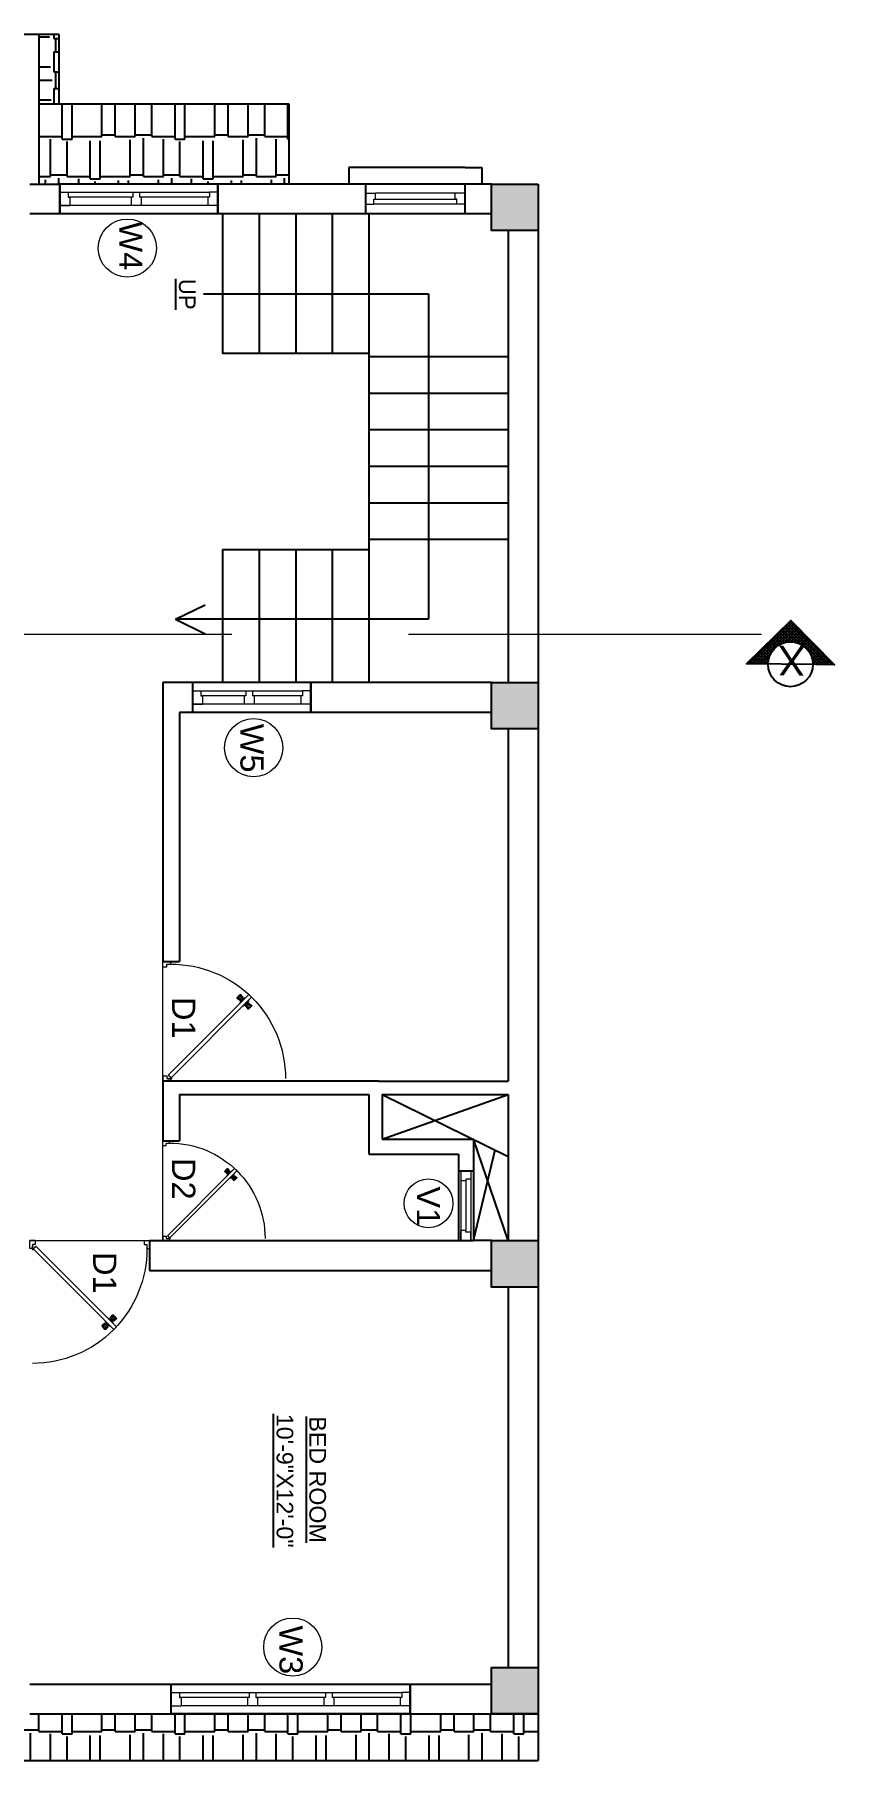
# Model space of a CAD drawing. Header units: inches. Extents: x 1397 to 20304, y -27267 to -746.
# Drawn here: x 18531 to 18772, y -18342 to -17823 of the extents above; entities that cross this region are included whole.
import ezdxf

# ---------------------------------------------------------------- set-up
doc = ezdxf.new("R2010")
doc.units = ezdxf.units.IN
doc.header["$LTSCALE"] = 17
doc.header["$MEASUREMENT"] = 0
doc.linetypes.add('21_FP_00$0$HIDDEN', pattern=[0.375, 0.25, -0.125])
doc.linetypes.add('PHANTOM2', pattern=[1.25, 0.625, -0.125, 0.125, -0.125, 0.125, -0.125])
for name, color, linetype, lineweight in [('25 BOT BAR', 12, 'Continuous', 25), ('aa_section_line', 2, 'PHANTOM2', 13), ('DOOR & WIN', 1, 'Continuous', 25), ('OUTLINE', 1, 'Continuous', 25), ('PUERTAS', 7, 'Continuous', 9), ('TEXT', 231, 'Continuous', 20), ('WINDOW FRAME PLAN', 162, 'Continuous', 18)]:
    doc.layers.add(name, color=color, linetype=linetype, lineweight=lineweight)
doc.layers.add('A-Sect-Iden', color=111, linetype='Continuous')
doc.styles.add('DIMTEXT', font='arial.ttf', dxfattribs={"height": 6})
doc.styles.add('HEADING', font='swissel.ttf')
pattern_1 = [(360, (37076.872, -7857.31), (25.5, 12), [6, -5, 7, -3, 9, -4]), (360, (37082.872, -7856.81), (25.5, 12), [5, -19, 4, -6]), (360, (37094.872, -7858.06), (25.5, 12), [3, -31]), (90, (37076.872, -7857.31), (-8.5, 12), [11.5, -36.5]), (90, (37082.872, -7857.31), (-8.5, 12), [11.25, -36.75]), (90, (37087.872, -7857.31), (-8.5, 12), [10.5, -37.5]), (90, (37094.872, -7858.06), (-8.5, 12), [11.5, -36.5]), (90, (37097.872, -7858.06), (-8.5, 12), [11.5, -36.5]), (90, (37106.872, -7857.31), (-8.5, 12), [11, -37])]

# ---------------------------------------------------------------- blocks, each defined once
blk = doc.blocks.new('3ft')
at = {"layer": 'PUERTAS', "color": 6}
for p, q in [((1.01, 2.52), (25.23, 26.74)), ((26.05, 25.92), (25.23, 26.74)), ((26.05, 25.92), (1.77, 1.64)), ((0, 2.4), (0, 0)), ((0.72, 2.4), (0, 2.4)), ((1.6, 0), (0, 0)), ((0.72, 1.52), (0.72, 2.44)), ((0.8, 1.52), (0.72, 1.52)), ((0.8, 1.52), (0.8, 2.41)), ((0.8, 1.2), (0.8, 1.52)), ((1.6, 1.2), (0.8, 1.2)), ((1.57, 1.84), (0.94, 2.47)), ((1.63, 1.89), (0.97, 2.55)), ((1.63, 1.89), (1.57, 1.84)), ((1.77, 1.64), (1.57, 1.84)), ((1.6, 0), (1.6, 1.2)), ((34.4, 0), (34.4, 1.2)), ((34.4, 1.2), (35.2, 1.2)), ((34.4, 0), (36, 0)), ((35.2, 1.2), (35.2, 2.4)), ((35.2, 2.4), (36, 2.4)), ((36, 0), (36, 2.4))]:
    blk.add_line(p, q, dxfattribs=at)
at = {"layer": 'PUERTAS', "color": 1}
for p, q in [((21.67, 25.73), (22.17, 26.23)), ((21.7, 25.82), (22.14, 26.26)), ((22.58, 26.7), (22.14, 26.26)), ((22.67, 26.73), (22.17, 26.23)), ((22.61, 26.67), (22.58, 26.7)), ((23.45, 25.91), (22.79, 26.73)), ((22.49, 24.95), (21.67, 25.61)), ((21.73, 25.79), (21.7, 25.82)), ((22.6, 24.96), (23.02, 25.38)), ((22.61, 24.25), (22.92, 24.72)), ((22.62, 24.13), (22.61, 24.14)), ((22.7, 25.07), (22.71, 25.06)), ((22.82, 25.06), (23.08, 25.32)), ((22.94, 24.95), (22.83, 25.07)), ((22.92, 24.72), (22.92, 24.72)), ((22.93, 24.94), (23.19, 25.21)), ((22.93, 24.84), (22.93, 24.83)), ((23.44, 25.81), (23.02, 25.38)), ((23.34, 25.58), (23.08, 25.32)), ((23.46, 25.47), (23.19, 25.21)), ((23.33, 25.7), (23.34, 25.69)), ((23.45, 25.46), (23.33, 25.57)), ((23.44, 23.31), (23.45, 23.3)), ((23.56, 23.3), (24.03, 23.61)), ((23.57, 25.47), (23.57, 25.47)), ((24.15, 25.79), (23.68, 25.48)), ((23.68, 25.48), (23.68, 25.48)), ((24.03, 23.61), (24.03, 23.62)), ((24.14, 23.62), (24.14, 23.62)), ((24.25, 23.62), (24.51, 23.89)), ((24.27, 25.78), (24.26, 25.79)), ((24.26, 23.29), (24.69, 23.71)), ((24.26, 23.63), (24.37, 23.52)), ((24.26, 23.18), (24.92, 22.37)), ((24.37, 23.52), (24.63, 23.77)), ((24.37, 23.4), (24.37, 23.4)), ((24.78, 24.15), (24.51, 23.89)), ((24.89, 24.03), (24.63, 23.77)), ((25.11, 24.14), (24.69, 23.71)), ((24.77, 24.14), (24.88, 24.03)), ((24.79, 24.38), (24.78, 24.37)), ((24.78, 24.26), (24.78, 24.26)), ((25.1, 24.84), (24.79, 24.38)), ((25, 24.03), (25, 24.03)), ((25.04, 22.36), (25.54, 22.86)), ((25.09, 24.96), (25.1, 24.95)), ((25.1, 22.42), (25.13, 22.39)), ((25.13, 22.39), (25.57, 22.83)), ((25.22, 24.14), (26.03, 23.48)), ((26.04, 23.37), (25.54, 22.86)), ((26.01, 23.27), (25.57, 22.83)), ((25.98, 23.3), (26.01, 23.27))]:
    blk.add_line(p, q, dxfattribs=at)
at = {"layer": 'PUERTAS', "color": 8}
for p, q in [((22.13, 26.28), (21.98, 26.13)), ((22.88, 25.24), (22.01, 26.06)), ((22.13, 26.28), (22.27, 26.42)), ((22.29, 26.41), (22.27, 26.42)), ((23.16, 25.52), (22.34, 26.39)), ((23.3, 25.66), (22.5, 26.56)), ((23.41, 25.77), (22.65, 26.71)), ((23.46, 25.83), (22.72, 26.75)), ((22.57, 24.94), (21.65, 25.68)), ((22.63, 24.99), (21.69, 25.75)), ((22.74, 25.1), (21.84, 25.9)), ((22.69, 24.32), (23.02, 24.83)), ((22.95, 24.96), (22.84, 25.07)), ((22.98, 24.99), (22.86, 25.1)), ((23.03, 25.04), (22.91, 25.15)), ((22.91, 24.53), (23.1, 24.91)), ((23.11, 25.12), (22.99, 25.23)), ((23.13, 24.76), (23.18, 24.99)), ((23.28, 25.3), (23.17, 25.41)), ((23.36, 25.37), (23.25, 25.49)), ((23.31, 24.94), (23.28, 25.08)), ((23.41, 25.43), (23.3, 25.54)), ((23.46, 25.09), (23.32, 25.13)), ((23.44, 25.45), (23.33, 25.56)), ((23.64, 25.27), (23.41, 25.22)), ((23.87, 25.49), (23.49, 25.3)), ((24.08, 25.71), (23.57, 25.38)), ((23.63, 23.38), (24.14, 23.72)), ((23.84, 23.6), (24.22, 23.79)), ((24.07, 23.82), (24.3, 23.88)), ((24.25, 24), (24.39, 23.97)), ((24.25, 23.26), (24.99, 22.34)), ((24.27, 23.64), (24.38, 23.53)), ((24.3, 23.67), (24.41, 23.56)), ((24.3, 23.32), (25.06, 22.38)), ((24.35, 23.72), (24.46, 23.61)), ((24.4, 24.15), (24.43, 24.01)), ((24.41, 23.43), (25.2, 22.53)), ((24.43, 23.8), (24.54, 23.69)), ((24.58, 24.33), (24.52, 24.1)), ((24.55, 23.57), (25.37, 22.7)), ((24.6, 23.97), (24.72, 23.86)), ((24.8, 24.56), (24.61, 24.18)), ((25.02, 24.77), (24.68, 24.26)), ((24.68, 24.05), (24.79, 23.94)), ((24.73, 24.1), (24.85, 23.99)), ((24.76, 24.13), (24.87, 24.02)), ((24.83, 23.85), (25.7, 23.03)), ((24.97, 23.99), (25.87, 23.2)), ((25.08, 24.1), (26.02, 23.34)), ((25.14, 24.15), (26.06, 23.41)), ((25.58, 22.82), (25.43, 22.67)), ((25.58, 22.82), (25.73, 22.97)), ((25.72, 22.98), (25.73, 22.97)), ((0, 0), (36, 0))]:
    blk.add_line(p, q, dxfattribs=at)
at = {"layer": 'PUERTAS', "color": 2}
for p, q in [((21.99, 26.11), (21.98, 26.13)), ((25.42, 22.68), (25.43, 22.67))]:
    blk.add_line(p, q, dxfattribs=at)
at = {"layer": 'PUERTAS', "color": 6}
for radius in [0.155, 0.0752]:
    blk.add_circle((0.82, 2.56), radius, dxfattribs=at)
blk.add_arc((0.82, 2.56), 34.38, 359.7285, 90.0333, dxfattribs=at)
at = {"layer": 'PUERTAS', "color": 1}
for centre, start, end in [((22.73, 26.68), 38.9236, 135), ((22.54, 25.01), 231.0764, 315), ((22.67, 24.2), 135, 225), ((22.77, 25.12), 225, 315), ((22.99, 24.89), 135, 219.7428), ((22.87, 24.78), 315, 39.7428), ((23.28, 25.63), 315, 45), ((23.39, 25.86), 315, 38.9236), ((23.51, 23.36), 225, 315), ((23.51, 25.41), 50.2572, 135), ((23.62, 25.53), 230.2572, 315), ((24.09, 23.56), 50.2572, 135), ((24.2, 23.68), 230.2572, 315), ((24.2, 25.73), 45, 135), ((24.32, 23.23), 135, 218.9236), ((24.42, 23.46), 135, 225), ((24.84, 24.31), 135, 219.7428), ((24.72, 24.21), 315, 39.7428), ((24.94, 23.98), 45, 135), ((24.98, 22.42), 218.9236, 315), ((25.04, 24.89), 315, 45), ((25.17, 24.08), 51.0764, 135), ((25.98, 23.42), 315, 51.0764)]:
    blk.add_arc(centre, 0.08, start, end, dxfattribs=at)
blk = doc.blocks.new('*U2802')
at = {"color": 3, "xscale": -1}
blk.add_blockref('3ft', (42, 0), dxfattribs=at)
blk = doc.blocks.new('2ft6in')
at = {"layer": 'PUERTAS', "color": 2}
for p, q in [((0.84, 2.1), (21.02, 22.28)), ((21.71, 21.6), (1.47, 1.37)), ((18.33, 21.76), (18.31, 21.77)), ((21.71, 21.6), (21.02, 22.28)), ((21.18, 18.9), (21.2, 18.89)), ((0, 2), (0, 0)), ((0.6, 2), (0, 2)), ((1.33, 0), (0, 0)), ((0.6, 1.26), (0.6, 2.04)), ((0.67, 1.26), (0.6, 1.26)), ((0.67, 1.26), (0.67, 2.01)), ((0.67, 1), (0.67, 1.26)), ((1.33, 1), (0.67, 1)), ((1.31, 1.53), (0.79, 2.06)), ((1.36, 1.58), (0.81, 2.12)), ((1.36, 1.58), (1.31, 1.53)), ((1.47, 1.37), (1.31, 1.53)), ((1.33, 0), (1.33, 1)), ((28.67, 0), (28.67, 1)), ((28.67, 1), (29.33, 1)), ((28.67, 0), (30, 0)), ((29.33, 1), (29.33, 2)), ((29.33, 2), (30, 2)), ((30, 0), (30, 2))]:
    blk.add_line(p, q, dxfattribs=at)
at = {"layer": 'PUERTAS', "color": 8}
for p, q in [((18.81, 20.78), (18.04, 21.4)), ((18.86, 20.83), (18.08, 21.46)), ((18.95, 20.92), (18.2, 21.58)), ((18.44, 21.9), (18.31, 21.77)), ((19.07, 21.03), (18.34, 21.72)), ((18.44, 21.9), (18.56, 22.02)), ((18.58, 22.01), (18.56, 22.02)), ((19.3, 21.26), (18.61, 22)), ((19.42, 21.38), (18.75, 22.14)), ((19.51, 21.48), (18.88, 22.26)), ((19.55, 21.53), (18.93, 22.3)), ((19.13, 20.8), (19.03, 20.9)), ((19.15, 20.82), (19.05, 20.92)), ((19.19, 20.87), (19.1, 20.96)), ((19.25, 20.93), (19.16, 21.02)), ((19.28, 20.63), (19.32, 20.83)), ((19.4, 21.08), (19.31, 21.17)), ((19.47, 21.15), (19.38, 21.24)), ((19.43, 20.78), (19.4, 20.9)), ((19.51, 21.19), (19.42, 21.28)), ((19.55, 20.91), (19.43, 20.94)), ((19.53, 21.21), (19.44, 21.3)), ((19.7, 21.06), (19.51, 21.01)), ((19.89, 21.24), (19.58, 21.08)), ((20.07, 21.42), (19.64, 21.15)), ((18.91, 20.27), (19.19, 20.69)), ((19.09, 20.44), (19.25, 20.76)), ((19.69, 19.49), (20.12, 19.76)), ((19.87, 19.67), (20.18, 19.83)), ((20.06, 19.85), (20.25, 19.9)), ((20.21, 20), (20.33, 19.97)), ((20.21, 19.38), (20.83, 18.61)), ((20.23, 19.7), (20.32, 19.61)), ((20.25, 19.72), (20.34, 19.63)), ((20.25, 19.43), (20.88, 18.65)), ((20.29, 19.76), (20.38, 19.67)), ((20.33, 20.13), (20.36, 20.01)), ((20.34, 19.53), (21, 18.77)), ((20.36, 19.83), (20.45, 19.74)), ((20.48, 20.28), (20.44, 20.08)), ((20.46, 19.64), (21.14, 18.91)), ((20.5, 19.98), (20.6, 19.89)), ((20.67, 20.47), (20.51, 20.15)), ((20.85, 20.64), (20.57, 20.22)), ((20.57, 20.04), (20.66, 19.95)), ((20.61, 20.09), (20.7, 19.99)), ((20.63, 20.11), (20.72, 20.01)), ((20.69, 19.87), (21.42, 19.19)), ((20.81, 19.99), (21.56, 19.33)), ((20.9, 20.08), (21.68, 19.45)), ((20.95, 20.13), (21.72, 19.51)), ((21.32, 19.01), (21.2, 18.89)), ((21.32, 19.01), (21.44, 19.14)), ((21.43, 19.15), (21.44, 19.14)), ((0, 0), (30, 0))]:
    blk.add_line(p, q, dxfattribs=at)
at = {"layer": 'PUERTAS', "color": 1}
for p, q in [((18.06, 21.44), (18.48, 21.86)), ((18.74, 20.79), (18.06, 21.34)), ((18.08, 21.51), (18.45, 21.88)), ((18.11, 21.49), (18.08, 21.51)), ((18.82, 22.25), (18.45, 21.88)), ((18.9, 22.28), (18.48, 21.86)), ((18.84, 22.23), (18.82, 22.25)), ((18.83, 20.8), (19.18, 21.15)), ((18.92, 20.89), (18.93, 20.88)), ((19.54, 21.59), (18.99, 22.27)), ((19.02, 20.88), (19.24, 21.1)), ((19.12, 20.8), (19.03, 20.89)), ((19.11, 20.79), (19.33, 21.01)), ((19.54, 21.5), (19.18, 21.15)), ((19.45, 21.31), (19.24, 21.1)), ((19.55, 21.22), (19.33, 21.01)), ((19.45, 21.41), (19.45, 21.41)), ((19.54, 21.22), (19.45, 21.31)), ((19.64, 21.23), (19.64, 21.23)), ((19.74, 21.24), (19.73, 21.23)), ((20.12, 21.49), (19.74, 21.24)), ((20.22, 21.48), (20.22, 21.49)), ((20.91, 20.8), (20.91, 20.79)), ((18.84, 20.21), (19.1, 20.6)), ((18.85, 20.11), (18.84, 20.12)), ((19.1, 20.7), (19.11, 20.69)), ((19.1, 20.6), (19.1, 20.6)), ((19.53, 19.43), (19.54, 19.42)), ((19.64, 19.42), (20.02, 19.67)), ((20.02, 19.67), (20.03, 19.68)), ((20.12, 19.68), (20.12, 19.68)), ((20.21, 19.69), (20.43, 19.9)), ((20.22, 19.41), (20.57, 19.76)), ((20.22, 19.69), (20.31, 19.6)), ((20.22, 19.32), (20.76, 18.64)), ((20.31, 19.6), (20.52, 19.81)), ((20.31, 19.5), (20.31, 19.5)), ((20.65, 20.12), (20.43, 19.9)), ((20.74, 20.03), (20.52, 19.81)), ((20.93, 20.11), (20.57, 19.76)), ((20.64, 20.11), (20.73, 20.02)), ((20.66, 20.31), (20.65, 20.31)), ((20.65, 20.21), (20.65, 20.22)), ((20.91, 20.7), (20.66, 20.31)), ((20.84, 20.02), (20.83, 20.03)), ((20.86, 18.63), (21.28, 19.05)), ((20.91, 18.68), (20.94, 18.66)), ((20.94, 18.66), (21.31, 19.03)), ((21.02, 20.12), (21.7, 19.57)), ((21.7, 19.47), (21.28, 19.05)), ((21.67, 19.4), (21.31, 19.03)), ((21.65, 19.42), (21.67, 19.4))]:
    blk.add_line(p, q, dxfattribs=at)
at = {"layer": 'PUERTAS', "color": 2}
for radius in [0.129, 0.0627]:
    blk.add_circle((0.68, 2.14), radius, dxfattribs=at)
at = {"layer": 'PUERTAS', "color": 8}
blk.add_arc((0.68, 2.14), 28.65, 359.7285, 90.0333, dxfattribs=at)
at = {"layer": 'PUERTAS', "color": 1}
for centre, start, end in [((18.78, 20.84), 231.0764, 315), ((18.94, 22.23), 38.9236, 135), ((18.97, 20.93), 225, 315), ((19.16, 20.74), 135, 219.7428), ((19.4, 21.36), 315, 45), ((19.49, 21.55), 315, 38.9236), ((19.6, 21.18), 50.2572, 135), ((19.68, 21.28), 230.2572, 315), ((20.17, 21.44), 45, 135), ((20.87, 20.75), 315, 45), ((18.89, 20.16), 135, 225), ((19.06, 20.65), 315, 39.7428), ((19.59, 19.47), 225, 315), ((20.07, 19.63), 50.2572, 135), ((20.16, 19.73), 230.2572, 315), ((20.27, 19.36), 135, 218.9236), ((20.35, 19.55), 135, 225), ((20.7, 20.26), 135, 219.7428), ((20.6, 20.17), 315, 39.7428), ((20.78, 19.98), 45, 135), ((20.82, 18.68), 218.9236, 315), ((20.98, 20.07), 51.0764, 135), ((21.65, 19.52), 315, 51.0764)]:
    blk.add_arc(centre, 0.0667, start, end, dxfattribs=at)
blk = doc.blocks.new('*U2794')
at = {"color": 3, "xscale": -1}
blk.add_blockref('2ft6in', (42, 0), dxfattribs=at)
blk = doc.blocks.new('*U3030')
at = {"color": 3}
blk.add_blockref('3ft', (0, 0), dxfattribs=at)
blk = doc.blocks.new("W4'")
at = {"layer": '25 BOT BAR'}
for p, q in [((9894.28, -8421.4), (9894.28, -8468.92)), ((9903.28, -8421.4), (9903.28, -8468.92))]:
    blk.add_line(p, q, dxfattribs=at)
at = {"layer": 'DOOR & WIN'}
blk.add_line((9903.28, -8421.4), (9894.28, -8421.4), dxfattribs=at)
at = {"layer": 'OUTLINE'}
blk.add_line((9903.28, -8468.92), (9894.28, -8468.92), dxfattribs=at)
at = {"layer": 'WINDOW FRAME PLAN'}
for p, q in [((9896.78, -8421.4), (9896.78, -8423.9)), ((9896.78, -8468.92), (9896.78, -8423.9)), ((9896.78, -8423.9), (9898.28, -8423.9)), ((9898.28, -8423.9), (9898.28, -8424.4)), ((9898.28, -8424.4), (9898.28, -8444.9)), ((9898.28, -8424.4), (9900.78, -8424.4)), ((9900.78, -8421.4), (9900.78, -8424.4)), ((9900.78, -8424.4), (9900.78, -8468.92)), ((9896.78, -8444.9), (9898.28, -8444.9)), ((9898.28, -8444.4), (9900.78, -8444.4)), ((9896.78, -8446.9), (9898.28, -8446.9)), ((9898.28, -8446.9), (9898.28, -8447.4)), ((9898.28, -8446.9), (9898.28, -8466.42)), ((9898.28, -8447.4), (9900.78, -8447.4)), ((9896.78, -8468.92), (9896.78, -8466.42)), ((9896.78, -8466.42), (9898.28, -8466.42)), ((9898.28, -8465.92), (9900.78, -8465.92)), ((9898.28, -8466.42), (9898.28, -8465.92)), ((9900.78, -8468.92), (9900.78, -8465.92))]:
    blk.add_line(p, q, dxfattribs=at)
blk = doc.blocks.new('ffddd')
at = {"layer": 'DOOR & WIN'}
for p, q in [((-13345.31, -2388.07), (-13345.31, -2316.07)), ((-13336.31, -2316.07), (-13345.31, -2316.07)), ((-13336.31, -2316.07), (-13336.31, -2388.07)), ((-13336.31, -2388.07), (-13345.31, -2388.07)), ((-13336.31, -2388.07), (-13345.31, -2388.07))]:
    blk.add_line(p, q, dxfattribs=at)
at = {"layer": 'WINDOW FRAME PLAN'}
for p, q in [((-13342.81, -2316.07), (-13342.81, -2318.57)), ((-13338.81, -2316.07), (-13338.81, -2319.07)), ((-13342.81, -2385.57), (-13342.81, -2318.57)), ((-13342.81, -2318.57), (-13341.31, -2318.57)), ((-13341.31, -2318.57), (-13341.31, -2319.07)), ((-13341.31, -2319.07), (-13341.31, -2339.57)), ((-13341.31, -2319.07), (-13338.81, -2319.07)), ((-13338.81, -2319.07), (-13338.81, -2385.07)), ((-13342.81, -2339.57), (-13341.31, -2339.57)), ((-13342.81, -2341.57), (-13341.31, -2341.57)), ((-13341.31, -2339.07), (-13338.81, -2339.07)), ((-13341.31, -2341.57), (-13341.31, -2342.07)), ((-13341.31, -2341.57), (-13341.31, -2362.57)), ((-13341.31, -2342.07), (-13338.81, -2342.07)), ((-13342.81, -2362.57), (-13341.31, -2362.57)), ((-13341.31, -2362.07), (-13338.81, -2362.07)), ((-13341.31, -2362.57), (-13341.31, -2362.07)), ((-13342.81, -2364.57), (-13341.31, -2364.57)), ((-13341.31, -2364.57), (-13341.31, -2385.57)), ((-13341.31, -2365.07), (-13338.81, -2365.07)), ((-13342.81, -2388.07), (-13342.81, -2385.57)), ((-13342.81, -2385.57), (-13341.31, -2385.57)), ((-13341.31, -2385.07), (-13338.81, -2385.07)), ((-13341.31, -2385.57), (-13341.31, -2385.07)), ((-13338.81, -2388.07), (-13338.81, -2385.07))]:
    blk.add_line(p, q, dxfattribs=at)

msp = doc.modelspace()

# ---------------------------------------------------------------- hatches: boundary and pattern name
at = {"layer": 'A-Sect-Iden', "ltscale": 0.5}
h = msp.add_hatch(dxfattribs=at)
h.set_pattern_fill('ANSI37', color=2, scale=5, angle=270, style=0)
h.set_pattern_definition([(315, (12577.1368, 7836.943), (0.441941738, 0.441941738), []), (45, (12577.1368, 7836.943), (-0.441941738, 0.441941738), [])])
h.paths.add_polyline_path([(18751.9, -18012.06), (18745.41, -18012), (18758.79, -17998.89), (18771.9, -18012.27), (18765.4, -18012.2, 1)])
at = {"layer": 'DOOR & WIN'}
h = msp.add_hatch(color=256, dxfattribs=at)
h.dxf.hatch_style = 1
h.paths.add_polyline_path([(18682.71, -17881.6), (18682.71, -17867.6), (18668.71, -17867.6), (18668.71, -17881.6)])
h = msp.add_hatch(color=256, dxfattribs=at)
h.dxf.hatch_style = 1
h.paths.add_polyline_path([(18682.71, -18031.6), (18682.71, -18017.6), (18668.71, -18017.6), (18668.71, -18031.6)])
h = msp.add_hatch(color=256, dxfattribs=at)
h.dxf.hatch_style = 1
h.paths.add_polyline_path([(18682.71, -18199.6), (18682.71, -18185.6), (18668.71, -18185.6), (18668.71, -18199.6)])
h = msp.add_hatch(color=256, dxfattribs=at)
h.dxf.hatch_style = 1
h.paths.add_polyline_path([(18682.71, -18328.06), (18682.71, -18314.06), (18668.71, -18314.06), (18668.71, -18328.06)])
at = {"layer": 'OUTLINE'}
h = msp.add_hatch(dxfattribs=at)
h.set_pattern_fill('AR-RSHKE', color=8, angle=270)
h.set_pattern_definition([(270, (37076.872, -7857.31), (12, -25.5), [6, -5, 7, -3, 9, -4]), (270, (37077.372, -7863.31), (12, -25.5), [5, -19, 4, -6]), (270, (37076.122, -7875.31), (12, -25.5), [3, -31]), (360, (37076.872, -7857.31), (12, 8.5), [11.5, -36.5]), (360, (37076.872, -7863.31), (12, 8.5), [11.25, -36.75]), (360, (37076.872, -7868.31), (12, 8.5), [10.5, -37.5]), (360, (37076.122, -7875.31), (12, 8.5), [11.5, -36.5]), (360, (37076.122, -7878.31), (12, 8.5), [11.5, -36.5]), (360, (37076.872, -7887.31), (12, 8.5), [11, -37])])
h.paths.add_polyline_path([(18538.47, -17843.6), (18538.47, -17822.6), (18532.47, -17822.6), (18532.47, -17843.6)])
h = msp.add_hatch(dxfattribs=at)
h.set_pattern_fill('AR-RSHKE', color=8, angle=360)
h.set_pattern_definition(pattern_1)
h.paths.add_polyline_path([(18532.47, -17843.6), (18532.47, -17867.6), (18538.71, -17867.6), (18586.23, -17867.6), (18607.71, -17867.6), (18607.71, -17843.6)])
h = msp.add_hatch(dxfattribs=at)
h.set_pattern_fill('AR-RSHKE', color=8, angle=360)
h.set_pattern_definition(pattern_1)
h.paths.add_polyline_path([(18682.71, -18342.06), (18682.71, -18328.06), (18668.71, -18328.06), (18529.71, -18328.06), (18515.71, -18328.06), (18180.71, -18328.06), (18180.71, -18342.06)])

# ---------------------------------------------------------------- linework, layer by layer
at = {"layer": '25 BOT BAR'}
for p, q in [((18538.47, -17822.6), (18378.47, -17822.6)), ((18532.47, -17867.6), (18532.47, -17822.6)), ((18538.47, -17843.6), (18538.47, -17822.6)), ((18607.71, -17843.6), (18532.47, -17843.6)), ((18607.71, -17867.6), (18607.71, -17843.6)), ((18630.71, -17862.6), (18625.71, -17862.6)), ((18625.71, -17862.6), (18625.71, -17867.6)), ((18660.71, -17862.6), (18630.71, -17862.6)), ((18660.71, -17862.6), (18665.71, -17862.6)), ((18665.71, -17862.6), (18665.71, -17867.6)), ((18529.71, -17867.6), (18538.71, -17867.6)), ((18538.71, -17867.6), (18538.71, -17876.6)), ((18630.71, -17867.6), (18586.23, -17867.6)), ((18586.23, -17867.6), (18586.23, -17876.6)), ((18660.71, -17867.6), (18630.71, -17867.6)), ((18630.71, -17867.6), (18630.71, -17876.6)), ((18668.71, -17867.6), (18649.53, -17867.6)), ((18660.71, -17876.6), (18660.71, -17867.6)), ((18538.71, -17876.6), (18529.71, -17876.6)), ((18668.71, -17876.6), (18586.23, -17876.6)), ((18587.71, -17876.6), (18587.71, -17918.6)), ((18598.71, -17876.6), (18598.71, -17918.6)), ((18609.71, -17876.6), (18609.71, -17918.6)), ((18620.71, -17876.6), (18620.71, -17918.6)), ((18631.71, -17876.6), (18631.71, -17918.6)), ((18673.71, -17881.6), (18673.71, -17975.6)), ((18682.71, -17881.6), (18682.71, -18017.6)), ((18581.92, -17900.6), (18649.71, -17900.6)), ((18649.71, -17900.6), (18649.71, -17998.6)), ((18631.71, -17918.6), (18587.71, -17918.6)), ((18631.71, -17918.6), (18631.71, -17977.6)), ((18673.71, -17919.6), (18631.71, -17919.6)), ((18673.71, -17930.6), (18631.71, -17930.6)), ((18673.71, -17941.6), (18631.71, -17941.6)), ((18673.71, -17952.6), (18631.71, -17952.6)), ((18673.71, -17963.6), (18631.71, -17963.6)), ((18587.71, -17977.6), (18587.71, -18017.6)), ((18587.71, -17977.6), (18631.71, -17977.6)), ((18598.71, -17977.6), (18598.71, -18017.6)), ((18609.71, -17977.6), (18609.71, -18017.6)), ((18620.71, -17977.6), (18620.71, -18017.6)), ((18673.71, -17974.6), (18631.71, -17974.6)), ((18631.71, -17977.6), (18631.71, -18017.6)), ((18673.71, -17975.6), (18673.71, -18017.6)), ((18573.58, -17998.6), (18582.42, -17994.2)), ((18649.71, -17998.6), (18573.58, -17998.6)), ((18573.58, -17998.6), (18582.42, -18002.99)), ((18668.71, -18017.6), (18569.71, -18017.6)), ((18569.71, -18017.6), (18569.71, -18101.6)), ((18614.23, -18017.6), (18578.71, -18017.6)), ((18614.23, -18017.6), (18614.23, -18026.6)), ((18668.71, -18026.6), (18574.71, -18026.6)), ((18574.71, -18026.6), (18574.71, -18101.6)), ((18614.23, -18026.6), (18578.71, -18026.6)), ((18569.71, -18101.6), (18574.71, -18101.6)), ((18569.71, -18137.6), (18569.71, -18155.6)), ((18634.71, -18137.6), (18673.71, -18137.6)), ((18574.71, -18141.6), (18574.71, -18155.6)), ((18635.71, -18155.1), (18673.71, -18141.6)), ((18635.71, -18141.6), (18673.71, -18160.25)), ((18663.21, -18155.1), (18663.21, -18185.6)), ((18673.71, -18185.6), (18663.21, -18155.1)), ((18569.71, -18155.6), (18574.71, -18155.6)), ((18658.71, -18159.6), (18658.71, -18185.6)), ((18663.21, -18185.6), (18669.73, -18158.3)), ((18658.71, -18164.6), (18663.21, -18164.6)), ((18565.71, -18185.6), (18565.71, -18194.6)), ((18658.71, -18185.6), (18663.21, -18185.6)), ((18668.71, -18185.6), (18663.21, -18185.6)), ((18682.71, -18328.06), (18682.71, -18342.06))]:
    msp.add_line(p, q, dxfattribs=at)
at = {"layer": 'A-Sect-Iden', "ltscale": 0.5}
msp.add_lwpolyline([(18766.4, -18012.25), (18745.43, -18012.03), (18758.81, -17998.93), (18771.91, -18012.3), (18766.4, -18012.25)], dxfattribs=at)
msp.add_circle((18758.65, -18012.13), 6.75, dxfattribs=at)
at = {"layer": 'aa_section_line', "linetype": '21_FP_00$0$HIDDEN', "ltscale": 25}
msp.add_line((18749.9, -18003.17), (18156.12, -18003.16), dxfattribs=at)
at = {"layer": 'DOOR & WIN'}
for p, q in [((18614.23, -18026.6), (18614.23, -18017.6)), ((18682.71, -18017.6), (18682.71, -18328.06)), ((18673.71, -18031.6), (18673.71, -18137.6)), ((18634.71, -18137.6), (18569.71, -18137.6)), ((18631.71, -18141.6), (18631.71, -18159.6)), ((18635.71, -18141.6), (18635.71, -18155.1)), ((18673.71, -18141.6), (18673.71, -18185.6)), ((18673.71, -18199.6), (18673.71, -18314.06)), ((18529.71, -18319.06), (18668.71, -18319.06)), ((18529.71, -18328.06), (18682.71, -18328.06)), ((18180.71, -18342.06), (18682.71, -18342.06))]:
    msp.add_line(p, q, dxfattribs=at)
at = {"layer": 'OUTLINE'}
for p, q in [((18578.71, -18026.6), (18578.71, -18017.6)), ((18574.71, -18141.6), (18631.71, -18141.6)), ((18635.71, -18141.6), (18673.71, -18141.6)), ((18635.71, -18155.1), (18663.21, -18155.1)), ((18631.71, -18159.6), (18658.71, -18159.6)), ((18565.71, -18185.6), (18569.71, -18185.6)), ((18569.71, -18185.6), (18658.71, -18185.6)), ((18565.71, -18194.6), (18668.71, -18194.6)), ((18644.21, -18319.06), (18644.21, -18328.06))]:
    msp.add_line(p, q, dxfattribs=at)
for points in [[(18682.71, -17867.6), (18682.71, -17881.6), (18668.71, -17881.6), (18668.71, -17867.6)], [(18682.71, -18017.6), (18682.71, -18031.6), (18668.71, -18031.6), (18668.71, -18017.6)], [(18682.71, -18185.6), (18682.71, -18199.6), (18668.71, -18199.6), (18668.71, -18185.6)], [(18682.71, -18314.06), (18682.71, -18328.06), (18668.71, -18328.06), (18668.71, -18314.06)]]:
    msp.add_lwpolyline(points, close=True, dxfattribs=at)
at = {"layer": 'TEXT'}
for centre, radius in [((18559.04, -17886.88), 8.75), ((18597.08, -18037.24), 8.75), ((18649.71, -18174.38), 7.35), ((18608.83, -18307.93), 8.75)]:
    msp.add_circle(centre, radius, dxfattribs=at)
at = {"layer": 'WINDOW FRAME PLAN'}
for p, q in [((18630.71, -17870.36), (18633.71, -17870.36)), ((18630.71, -17873.66), (18633.21, -17873.66)), ((18633.21, -17872.17), (18658.21, -17872.17)), ((18633.21, -17872.17), (18633.71, -17872.17)), ((18633.21, -17873.66), (18633.21, -17872.17)), ((18658.21, -17873.66), (18633.21, -17873.66)), ((18657.71, -17870.36), (18633.71, -17870.36)), ((18633.71, -17872.17), (18633.71, -17870.36)), ((18657.71, -17872.17), (18657.71, -17870.36)), ((18660.71, -17870.36), (18657.71, -17870.36)), ((18658.21, -17872.17), (18657.71, -17872.17)), ((18658.21, -17873.66), (18658.21, -17872.17)), ((18660.71, -17873.66), (18658.21, -17873.66)), ((18578.71, -18020.1), (18611.73, -18020.1)), ((18578.71, -18020.1), (18581.21, -18020.1)), ((18581.21, -18020.1), (18581.21, -18021.6)), ((18594.73, -18020.1), (18594.73, -18021.6)), ((18596.73, -18020.1), (18596.73, -18021.6)), ((18614.23, -18020.1), (18611.73, -18020.1)), ((18611.73, -18020.1), (18611.73, -18021.6)), ((18611.23, -18024.1), (18578.71, -18024.1)), ((18578.71, -18024.1), (18581.71, -18024.1)), ((18581.21, -18021.6), (18581.71, -18021.6)), ((18594.73, -18021.6), (18581.21, -18021.6)), ((18581.71, -18021.6), (18581.71, -18024.1)), ((18594.23, -18021.6), (18594.23, -18024.1)), ((18594.73, -18021.6), (18594.23, -18021.6)), ((18611.23, -18021.6), (18596.73, -18021.6)), ((18597.23, -18021.6), (18597.23, -18024.1)), ((18611.23, -18021.6), (18611.23, -18024.1)), ((18611.73, -18021.6), (18611.23, -18021.6)), ((18614.23, -18024.1), (18611.23, -18024.1)), ((18659.46, -18164.6), (18659.46, -18185.6)), ((18659.46, -18164.6), (18659.46, -18167.6)), ((18662.46, -18164.6), (18662.46, -18185.6)), ((18662.46, -18164.6), (18662.46, -18167.1)), ((18660.96, -18167.6), (18659.46, -18167.6)), ((18662.46, -18167.1), (18660.96, -18167.1)), ((18660.96, -18167.1), (18660.96, -18167.6)), ((18660.96, -18167.6), (18660.96, -18182.6)), ((18659.46, -18185.6), (18659.46, -18182.6)), ((18660.96, -18182.6), (18659.46, -18182.6)), ((18660.96, -18183.1), (18660.96, -18182.6)), ((18662.46, -18183.1), (18660.96, -18183.1)), ((18662.46, -18185.6), (18662.46, -18183.1))]:
    msp.add_line(p, q, dxfattribs=at)

# ---------------------------------------------------------------- block references
at = {"layer": '25 BOT BAR', "rotation": 270}
msp.add_blockref("W4'", (27007.63, -7973.31), dxfattribs=at)
at = {"layer": 'DOOR & WIN', "xscale": -1, "rotation": 270}
msp.add_blockref('*U3030', (18569.71, -18137.6), dxfattribs=at)
at = {"layer": 'DOOR & WIN'}
for name, p, rotation in [('*U2794', (18569.71, -18143.6), 270), ('*U2802', (18571.71, -18185.6), 180)]:
    msp.add_blockref(name, p, dxfattribs=dict(at, rotation=rotation))
at = {"layer": 'OUTLINE', "rotation": 270}
msp.add_blockref('ffddd', (20960.28, -31664.38), dxfattribs=at)

# ---------------------------------------------------------------- texts
at = {"layer": 'A-Sect-Iden', "ltscale": 0.5, "insert": (18759.05, -18011.03), "char_height": 9, "width": 12.25, "attachment_point": 5, "rotation": 179.2631, "style": 'HEADING'}
msp.add_mtext('X', dxfattribs=at)
at = {"layer": 'DOOR & WIN', "char_height": 5, "attachment_point": 5, "rotation": 270}
for s, insert in [('{\\L\\C7;UP}', (18577.04, -17900.77)), ('{\\fArial TUR|b0|i0|c0|p34;\\L\\C7;10\'-9"X12\'-0"}', (18606.44, -18257.87)), ('{\\fArial TUR|b0|i0|c0|p34;\\L\\C7;BED ROOM}', (18616.3, -18257.52))]:
    msp.add_mtext(s, dxfattribs=dict(at, insert=insert))
at = {"layer": 'TEXT', "style": 'DIMTEXT'}
for s, p in [('W4', (18556.59, -17878.88)), ('W5', (18593.08, -18030.04)), ('D1', (18572.5, -18112.28)), ('D2', (18572.5, -18160.75)), ('V1', (18646.19, -18169.28)), ('D1', (18548.74, -18189.04)), ('W3', (18604.83, -18301.43))]:
    msp.add_text(s, height=7, rotation=270, dxfattribs=at).set_placement(p)

doc.saveas('drawing.dxf')
